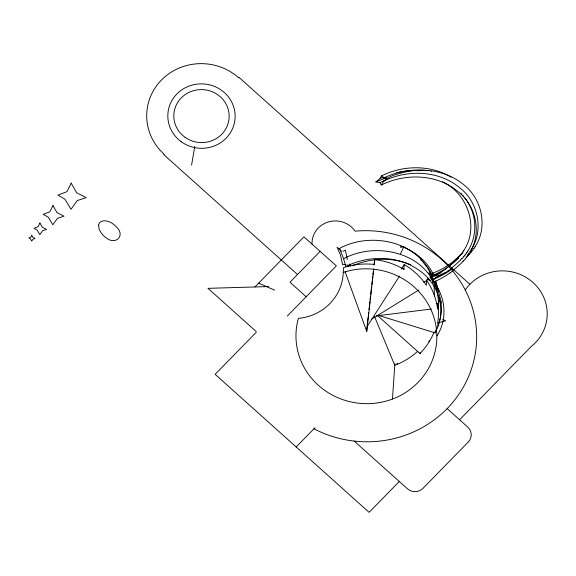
<?xml version="1.0" encoding="UTF-8"?>
<svg xmlns="http://www.w3.org/2000/svg" width="576" height="576" viewBox="0 0 576 576"><rect width="100%" height="100%" fill="white"/><g stroke="black" fill="none" stroke-linecap="round" stroke-linejoin="round"><path stroke-width="0.86" d="M343.253 272.426A70.459 67.414 3.9 0 1 436.198 327.521A70.459 67.414 3.9 0 1 361.937 403.51A70.459 67.414 3.9 0 1 298.375 318.348A49.824 47.671 3.9 0 0 343.253 272.426L343.584 267.61A70.459 67.414 3.9 0 1 374.299 264.434L374.63 259.618A70.459 67.414 3.9 0 1 403.891 269.345L403.913 269.042M345.11 271.807L366.732 331.423L367.056 326.606L399.528 276.12M392.465 399.038L394.877 363.715M403.891 269.345L404.215 264.528A70.459 67.414 3.9 0 1 426.384 285.286L426.715 280.469L423.684 282.341M377.078 315.144L419.947 353.563L420.012 352.663M378.245 315.31L435.197 332.914L435.341 330.804M436.075 303.66L437.839 303.444L437.515 308.254A70.459 67.414 3.9 0 0 426.715 280.469M434.405 296.381L434.102 285.912M367.157 325.714L368.172 316.786M368.374 315L368.676 312.314M368.978 309.636L369.281 306.958M369.482 305.172L369.886 301.601M370.087 299.808L370.49 296.237M370.692 294.451L371.599 286.409M371.801 284.623L372.204 281.052M372.413 279.266L372.715 276.588M372.917 274.802L373.32 271.224M374.026 264.974L374.63 259.618M366.732 331.423L373.795 268.898M438.084 309.643L438.566 300.902L437.227 291.715M191.592 165.103L194.796 146.268M439.229 321.674C444.031 306.943 440.359 290.131 430.618 278.215M439.056 322.229L438.674 323.33M438.055 324.958L438.271 324.418M437.371 328.018C446.357 307.577 437.292 282.593 419.184 270.374C398.052 255.182 368.705 255.132 345.852 266.472L343.591 258.739L339.566 248.386C371.909 230.796 421.956 241.978 432.9 280.231M437.839 325.498L437.378 326.57M436.903 329.09L437.141 328.558M400.514 253.771L403.942 246.434L400.558 247.5M383.508 176.998L380.03 178.596L375.869 181.93L379.822 182.657L381.312 185.033C385.834 175.903 397.382 174.161 406.454 171.727C413.374 170.366 420.473 169.841 427.5 170.424C440.503 171.518 453.413 176.126 463.5 184.536C481.975 198.691 488.174 226.879 475.114 246.65M432.864 282.002L434.34 279.043L438.286 275.983L434.52 275.861L432.77 273.535L431.215 276.307M380.03 178.596L381.586 175.824C402.372 165.571 428.234 164.585 448.826 175.867M463.882 250.308C478.98 227.657 468.122 195.343 444.83 182.952M467.827 251.042C477.626 235.865 476.928 215.122 466.646 200.369M471.168 249.71C484.085 230.141 478.181 202.248 460.044 188.014C438.941 170.158 407.29 169.286 383.162 181.332M437.026 335.765C447.566 319.536 445.838 297.029 433.692 282.125M401.314 269.05L404.215 264.528M462.902 251.827L461.146 254.282M466.855 252.554L465.091 255.01M469.85 251.726L470.189 251.23M468.338 254.93L466.582 257.386M474.134 248.162L472.378 250.625M468.432 253.685L468.799 253.202M441.446 301.471L440.626 302.479L440.878 303.934M460.008 255.722L457.985 258.041M463.954 256.457L461.938 258.775M465.444 258.826L463.428 261.144M471.24 252.065L469.217 254.383M429.595 340.747L428.789 341.683M254.916 286.978L303.926 236.837L336.341 265.889L287.33 316.03M320.134 251.359L289.973 282.218L306.18 296.748M256.176 332.352L215.143 374.342L369.13 512.345L399.29 481.486M296.186 446.976L315.036 427.687M459.605 419.774L531.23 346.486A44.633 42.703 3.9 0 0 532.217 281.815A44.633 42.703 3.9 0 0 465.235 289.987M462.017 253.634L462.442 253.231M456.725 259.33L444.758 269.928M460.678 260.057L448.711 270.662M467.957 255.672L466.2 257.306M462.161 262.433L450.194 273.031M456.134 260.402L458.669 258.055M455.587 260.921L448.92 266.602M461.578 254.045L450.475 263.83M428.443 278.532L427.054 279.641L430.214 280.224M452.045 269.33L452.693 268.841M371.167 319.45L418.817 289.966M343.015 251.366L345.37 250.085L347.335 259.459M381.586 175.824L383.342 178.15C397.073 171.454 412.812 168.646 427.982 170.784M375.869 181.93L386.474 177.653M379.822 182.657L384.703 180.468M381.312 185.033C405.439 172.987 437.09 173.858 458.194 191.714C476.33 205.949 482.234 233.842 469.318 253.411A90.425 65.959 27.6 0 1 468.418 254.974M343.591 258.739C375.941 241.15 425.981 252.338 436.932 290.585M352.49 265.781L353.189 265.486M353.894 265.19C370.663 258.358 389.974 257.148 407.117 263.34M438.811 322.661L445.644 320.796L442.793 319.342M396.454 172.699L397.188 172.526M398.65 172.202L400.118 171.914M400.853 171.778L403.049 171.41M403.783 171.302L412.524 170.546M376.553 315.871L431.33 309.031M346.054 264.449L342.619 264.722L340.38 254.599L337.025 247.176L341.582 251.215M268.783 286.574L207.986 288.331L256.205 331.546M413.244 170.525L420.43 170.748M383.342 178.15L387.108 178.265M430.769 171.245L431.46 171.374M400.349 246.053L400.99 246.276M401.623 246.506L402.257 246.744M407.758 263.57L408.384 263.808M409.018 264.046L409.637 264.298M403.51 247.234L404.129 247.486M410.263 264.55L410.875 264.809M404.748 247.745L405.36 248.011M258.689 283.118L274.615 290.16M405.965 248.278L406.577 248.558M407.174 248.846C418.14 254.124 427.673 262.807 433.051 273.816M442.534 181.656L443.11 181.973M449.402 176.191L449.978 176.515M443.686 182.29L444.262 182.621M450.547 176.854L451.109 177.192M469.915 284.292L239.184 77.515L238.81 77.904A54.799 52.438 3.9 0 0 161.374 80.136A54.799 52.438 3.9 0 0 164.167 154.267L163.786 154.656L297.511 274.507M447.142 408.6L467.712 427.032A11.074 10.591 3.9 0 1 468.274 442.015L423.036 488.297A11.074 10.591 3.9 0 1 407.39 488.75L354.204 441.079M420.696 259.762L421.618 260.618M347.544 264.989L348.811 266.206M422.525 261.497L428.155 268.027L432.266 274.774M460.85 193.219L461.707 194.126M462.535 195.041L463.342 195.977M429.84 277.272L430.229 277.74M347.4 265.327L348.473 266.695M430.056 273.319L432.209 276.286M428.918 272.722L432.994 278.791M464.875 197.885L466.308 199.865M433.289 279.324L433.577 279.857M435.276 281.527L438.869 290.981M434.405 281.47L437.731 290.383M349.481 263.981L350.554 266.234M374.53 316.57L394.769 365.321A70.459 67.414 3.9 0 0 417.787 351.173M435.024 281.405L435.55 283.097M435.895 281.03L437.335 287.273M435.708 283.666L435.859 284.227M436.01 284.796L436.277 285.934M433.469 282.499L433.591 283.061M433.922 284.767L434.016 285.343M438.998 297.23L439.15 298.973M439.214 300.132L439.243 301.298M434.052 332.107A70.459 67.414 3.9 0 1 419.947 353.563M437.839 303.444A70.459 67.414 3.9 0 1 437.486 323.892M436.615 327.989A70.459 67.414 3.9 0 1 435.197 332.914M312.026 244.094A23.486 22.471 3.9 0 1 328.349 221.969A23.486 22.471 3.9 0 1 355.111 231.178A110.297 105.538 3.9 0 1 474.559 357.473A110.297 105.538 3.9 0 1 313.956 428.796M397.656 363.571A70.423 67.255 3.3 0 1 396.9 363.859M441.079 272.657A70.423 67.255 3.3 0 1 434.39 275.537M450.302 263.614A70.423 67.255 3.3 0 1 432.634 273.211M448.747 266.386A70.423 67.255 3.3 0 1 431.078 275.983M444.586 269.719A70.423 67.255 3.3 0 1 431.417 277.466M428.436 278.734A70.423 67.255 3.3 0 1 426.917 279.317M450.029 272.822A70.423 67.255 3.3 0 1 432.36 282.42M451.872 269.122A70.423 67.255 3.3 0 1 434.21 278.719M444.845 272.772A70.423 67.255 3.3 0 1 438.156 275.659M462.83 252.382A43.574 19.685 -74.3 0 1 462.413 252.799M457.934 257.602A43.574 19.685 -74.3 0 1 456.696 258.905M461.045 254.261A79.74 49.097 -7.8 0 1 459.907 255.701M463.932 250.337A90.425 65.959 27.6 0 1 462.982 251.87M448.538 270.446A70.423 67.255 3.3 0 1 431.626 279.756M461.887 258.336A43.574 19.685 -74.3 0 1 460.642 259.632M464.998 254.988A79.74 49.097 -7.8 0 1 463.853 256.428M467.885 251.071A90.425 65.959 27.6 0 1 466.927 252.598M463.378 260.705A43.574 19.685 -74.3 0 1 462.132 262.008M466.488 257.364A79.74 49.097 -7.8 0 1 465.343 258.804M467.582 254.628A79.74 49.097 -7.8 0 1 467.194 255.103M471.218 249.746A90.425 65.959 27.6 0 1 470.268 251.273M469.174 253.944A43.574 19.685 -74.3 0 1 467.928 255.247M472.284 250.603A79.74 49.097 -7.8 0 1 471.139 252.043M475.164 246.679A90.425 65.959 27.6 0 1 474.214 248.213M98.554 225.115L99.266 229.824L102.442 234.619A20.484 19.598 3.9 0 0 105.89 237.586C115.366 245.93 126.137 235.44 116.122 226.649A20.484 19.598 3.9 0 0 112.673 223.69C108.806 220.586 100.051 218.635 98.554 225.115M31.738 235.267L30.802 237.154L28.8 237.924L30.355 238.838L31.694 241.085L33.098 239.134L35.071 238.493L32.947 237.391L31.738 235.267M39.917 222.998L38.045 226.771L34.049 228.319L37.152 230.141L39.838 234.626L42.638 230.731L46.577 229.45L42.329 227.246L39.917 222.998M52.963 205.546L49.874 211.781L43.265 214.337L48.391 217.339L52.834 224.762L57.463 218.318L63.972 216.209L56.959 212.566L52.963 205.546M71.186 183.146L66.967 191.628L57.974 195.113L64.958 199.21L70.999 209.311L77.306 200.534L86.177 197.662L76.622 192.708L71.186 183.146M185.177 137.39A27.677 26.482 3.9 0 0 229.003 119.066A27.677 26.482 3.9 0 0 190.282 91.8A27.677 26.482 3.9 0 0 185.177 137.39M181.044 141.574A33.674 32.22 3.9 0 0 234.871 120.427A33.674 32.22 3.9 0 0 188.546 86.263A33.674 32.22 3.9 0 0 181.044 141.574"/></g></svg>
